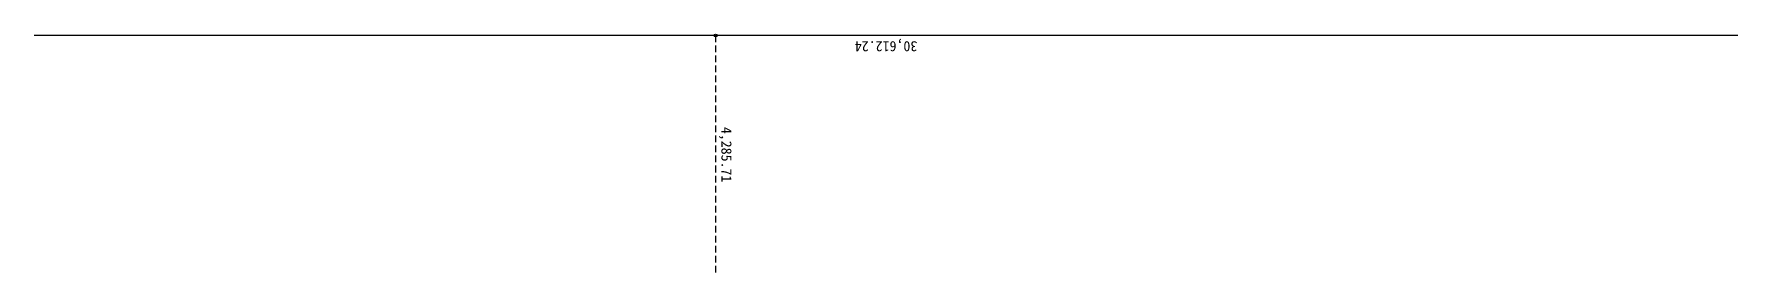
# Model space of a CAD drawing. Units: millimetres at full size, sheet at 1:100. Extents: x -15551 to 15061, y -7776 to -3465.
import ezdxf
from ezdxf.enums import TextEntityAlignment as Align

# ---------------------------------------------------------------- set-up
doc = ezdxf.new("R2010")
doc.units = ezdxf.units.MM
doc.header["$LTSCALE"] = 100
doc.header["$PDMODE"] = 32
doc.header["$PDSIZE"] = 50
doc.linetypes.add('DASHED1', pattern=[1.8, 1.2, -0.6])
for name, color, linetype in [('0-0', 7, 'Continuous'), ('0-2', 6, 'Continuous'), ('0-F', 4, 'Continuous')]:
    doc.layers.add(name, color=color, linetype=linetype)
doc.styles.add('ＭＳ ゴシック', font='')
doc.styles.get('ＭＳ ゴシック').set_extended_font_data('MS Gothic')

msp = doc.modelspace()

# ---------------------------------------------------------------- linework, layer by layer
at = {"layer": '0-0'}
msp.add_line((15061.2, -3489.8), (-15551, -3489.8), dxfattribs=at)
at = {"layer": '0-0', "linetype": 'DASHED1'}
msp.add_line((-3306.1, -3489.8), (-3306.1, -7775.5), dxfattribs=at)
at = {"layer": '0-2'}
msp.add_point((-3306.1, -3489.8), dxfattribs=at)

# ---------------------------------------------------------------- texts
at = {"layer": '0-F', "style": 'ＭＳ ゴシック'}
for s, rotation, p in [('30,612.24', 180, (317.6, -3539.8)), ('4,285.71', 270, (-3256.1, -5132.7))]:
    msp.add_text(s, height=183.3, rotation=rotation, dxfattribs=at).set_placement(p, align=Align.BOTTOM_LEFT)

doc.saveas('drawing.dxf')
